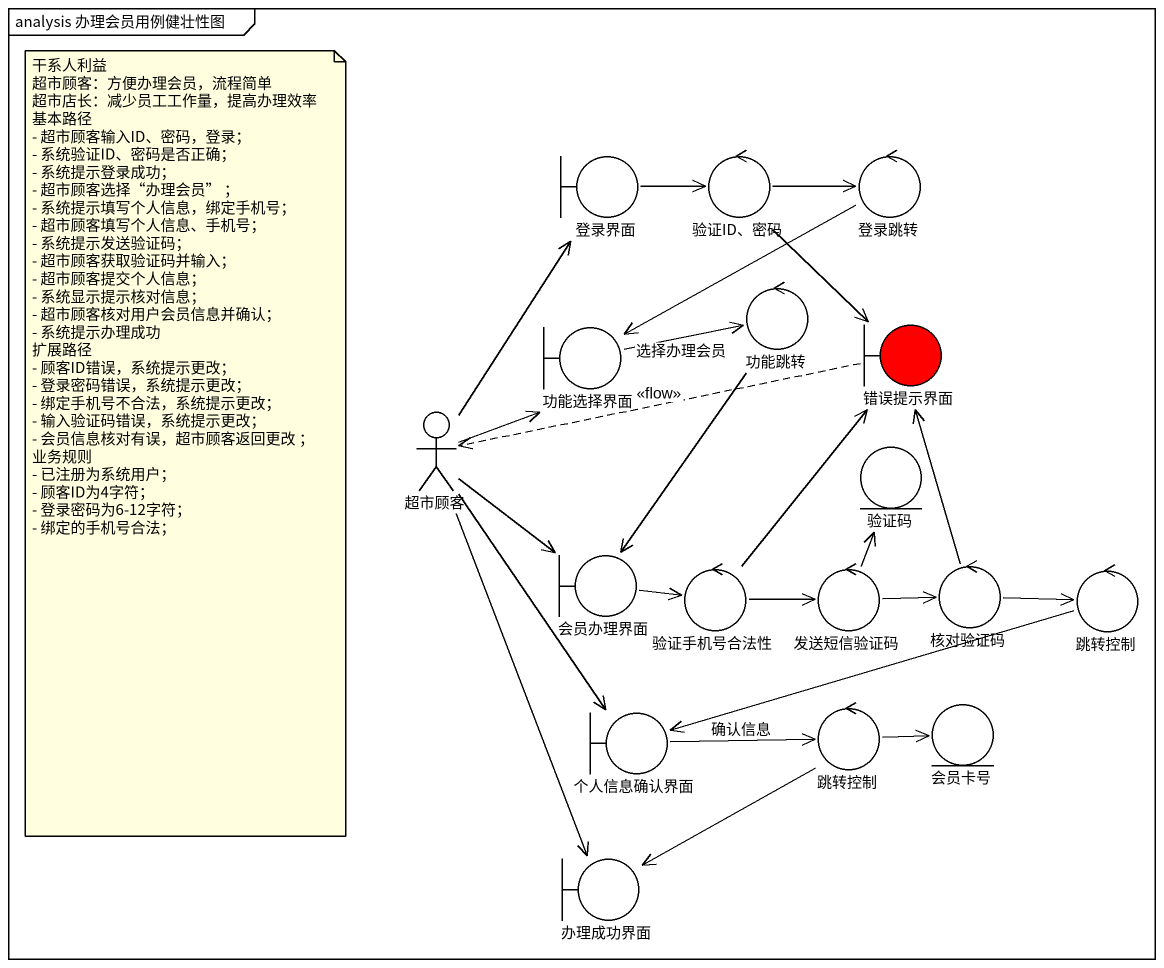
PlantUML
@startuml
mainframe analysis 办理会员用例健壮性图
boundary 登录界面
control "验证ID、密码" as 验证ID_密码
control 登录跳转
boundary 功能选择界面
control 功能跳转
boundary 错误提示界面 #FF0000
actor 超市顾客
entity 验证码
boundary 会员办理界面
control 验证手机号合法性
control 发送短信验证码
control 核对验证码
control 跳转控制
boundary 个人信息确认界面
control "跳转控制" as 跳转控制_2
entity 会员卡号
boundary 办理成功界面
登录界面 -right-> 验证ID_密码
验证ID_密码 -right-> 登录跳转
验证ID_密码 --> 错误提示界面
登录跳转 -left-> 功能选择界面
功能选择界面 -right-> 功能跳转 : 选择办理会员
功能跳转 --> 会员办理界面
错误提示界面 .left.> 超市顾客 : <<flow>>
超市顾客 -up-> 登录界面
超市顾客 -up-> 功能选择界面
超市顾客 --> 会员办理界面
超市顾客 --> 个人信息确认界面
超市顾客 --> 办理成功界面
会员办理界面 -right-> 验证手机号合法性
验证手机号合法性 -up-> 错误提示界面
验证手机号合法性 -right-> 发送短信验证码
发送短信验证码 -up-> 验证码
发送短信验证码 -right-> 核对验证码
核对验证码 -up-> 错误提示界面
核对验证码 -right-> 跳转控制
跳转控制 -left-> 个人信息确认界面
个人信息确认界面 -right-> 跳转控制_2 : 确认信息
跳转控制_2 -right-> 会员卡号
跳转控制_2 --> 办理成功界面
note as N1
  干系人利益
  超市顾客：方便办理会员，流程简单
  超市店长：减少员工工作量，提高办理效率
  基本路径
  - 超市顾客输入ID、密码，登录；
  - 系统验证ID、密码是否正确；
  - 系统提示登录成功；
  - 超市顾客选择“办理会员” ；
  - 系统提示填写个人信息，绑定手机号；
  - 超市顾客填写个人信息、手机号；
  - 系统提示发送验证码；
  - 超市顾客获取验证码并输入；
  - 超市顾客提交个人信息；
  - 系统显示提示核对信息；
  - 超市顾客核对用户会员信息并确认；
  - 系统提示办理成功
  扩展路径
  - 顾客ID错误，系统提示更改；
  - 登录密码错误，系统提示更改；
  - 绑定手机号不合法，系统提示更改；
  - 输入验证码错误，系统提示更改；
  - 会员信息核对有误，超市顾客返回更改 ；
  业务规则
  - 已注册为系统用户；
  - 顾客ID为4字符；
  - 登录密码为6-12字符；
  - 绑定的手机号合法；
end note
@enduml
